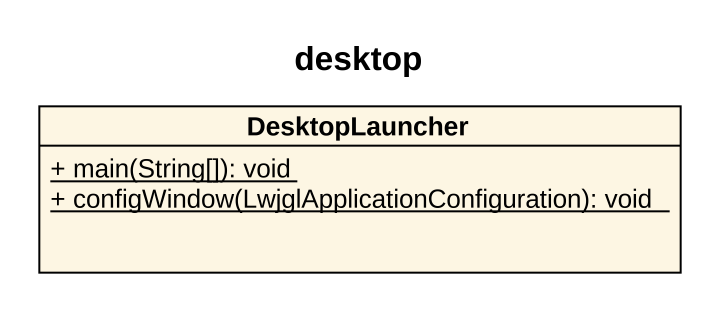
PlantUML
@startuml
title desktop
hide circle
hide empty members
skinparam classAttributeIconSize 0
class DesktopLauncher {
  {static} + main(String[]): void
  {static} + configWindow(LwjglApplicationConfiguration): void
}
@enduml
